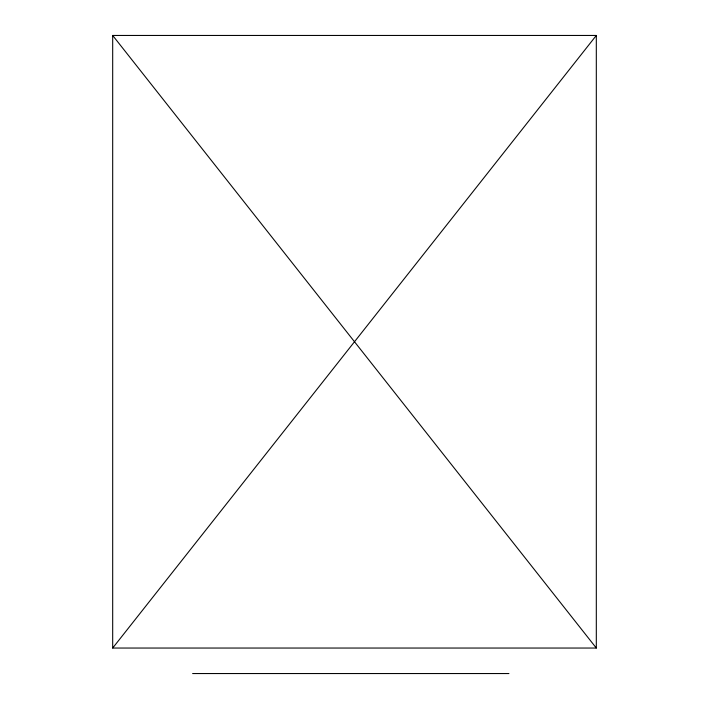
<?xml version="1.0" encoding="UTF-8"?>
<svg xmlns="http://www.w3.org/2000/svg" width="709" height="709" viewBox="0 0 709 709"><rect width="100%" height="100%" fill="white"/><g stroke="black" fill="none" stroke-linecap="round" stroke-linejoin="round"><path stroke-width="1.06" d="M112.687 648.044L596.313 35.45L112.687 35.45L112.687 648.044L596.313 648.044L596.313 35.45M192.618 673.55L508.938 673.55M112.687 35.45L596.313 648.044"/></g></svg>
